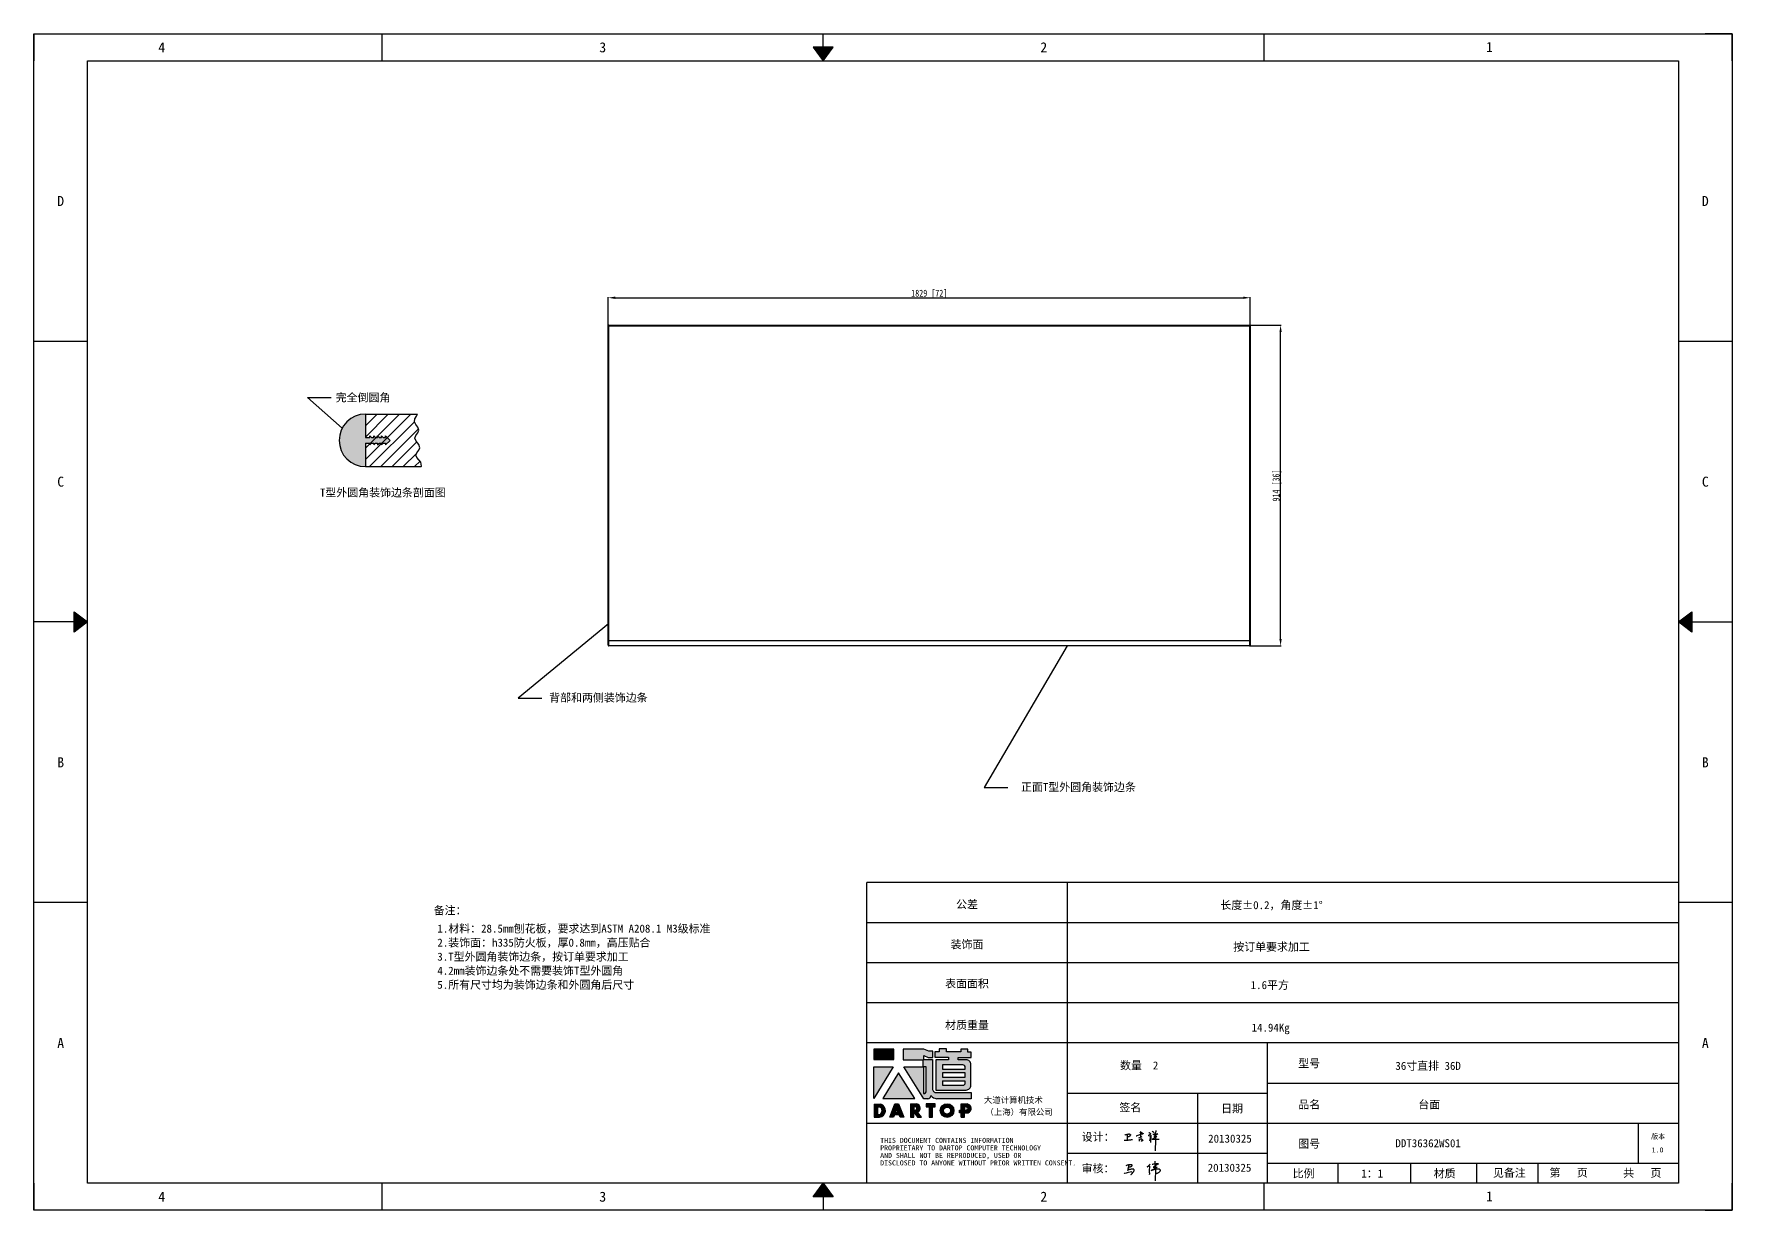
# Model space of a CAD drawing. Header units: inches. Extents: x 777 to 29406, y -38596 to 2393.
# Drawn here: x 777 to 5614, y -12683 to -9333 of the extents above; entities that cross this region are included whole.
import ezdxf
from ezdxf.enums import TextEntityAlignment as Align

# ---------------------------------------------------------------- set-up
doc = ezdxf.new("R2010")
doc.units = ezdxf.units.IN
doc.header["$LTSCALE"] = 0.605
doc.header["$MEASUREMENT"] = 0
doc.header["$PDMODE"] = 3
doc.header["$PDSIZE"] = 0.25
doc.linetypes.add('DOT', pattern=[0.2, 0.1, -0.1])
doc.layers.get('0').update_dxf_attribs({"linetype": 'CONTINUOUS'})
doc.layers.get('Defpoints').update_dxf_attribs({"linetype": 'CONTINUOUS'})
for name, color, linetype in [('02-05848-001_DXF_HATCHING', 7, 'CONTINUOUS'), ('02-05848-001_DXF_TEXT', 7, 'CONTINUOUS'), ('4', 7, 'CONTINUOUS'), ('print', 30, 'CONTINUOUS')]:
    doc.layers.add(name, color=color, linetype=linetype)
doc.layers.add('dim', color=2, linetype='CONTINUOUS', lineweight=9)
doc.styles.add('Dartop', font='')
doc.styles.add('hzHT', font='simhei.ttf')
doc.styles.get("Standard").update_dxf_attribs({"font": 'txt', "width": 0.7})
doc.styles.get('Dartop').set_extended_font_data('FangSong_GB2312')
doc.dimstyles.new('ISO-25', dxfattribs={"dimtxt": 20, "dimasz": 20, "dimexe": 1.25, "dimexo": 0.625, "dimtad": 1, "dimdec": 1, "dimtxsty": 'Standard', "dimcen": 2.5, "dimadec": 0, "dimazin": 0, "dimtfac": 1, "dimtdec": 1, "dimtmove": 0, "dimatfit": 3, "dimfxl": 0, "dimarcsym": 0})
doc.dimstyles.get("Standard").update_dxf_attribs({"dimtxt": 0.1, "dimasz": 0.125, "dimexe": 0.18, "dimexo": 0.0625, "dimgap": 0.09, "dimtad": 0, "dimtih": 1, "dimtoh": 1, "dimdec": 3, "dimzin": 4, "dimdsep": 46, "dimtxsty": 'Standard', "dimblk": '_FILLED', "dimblk1": '_FILLED', "dimblk2": '_FILLED', "dimcen": 0.09, "dimadec": 0, "dimazin": 0, "dimtol": 1, "dimtp": 0.008, "dimtm": 0.008, "dimtfac": 1, "dimtdec": 3, "dimtofl": 0, "dimtmove": 0, "dimatfit": 3, "dimldrblk": '_FILLED', "dimfxl": 0, "dimtolj": 1, "dimtzin": 4, "dimarcsym": 0})

# ---------------------------------------------------------------- blocks, each defined once
blk = doc.blocks.new('_FILLED')
at = {"color": 0, "linetype": 'ByBlock'}
blk.add_solid([(0, 0), (-1, 0.16), (-1, -0.16)], dxfattribs=at)
blk = doc.blocks.new('*U5')
at = {"color": 254, "linetype": 'Continuous', "extrusion": (0, 0, -1)}
for points in [[(-17, 0.333), (-16.812, 0.25), (-17, 0.5)], [(-17, 0.333), (-17.188, 0.25), (-16.812, 0.25)], [(-17, 0.333), (-17, 0.5), (-17.188, 0.25)]]:
    blk.add_solid(points, dxfattribs=at)
blk = doc.blocks.new('*U4')
at = {"color": 254, "linetype": 'Continuous', "extrusion": (0, 0, -1)}
for points in [[(-33.167, 11), (-33, 11), (-33.25, 11.188)], [(-33.167, 11), (-33.25, 11.188), (-33.25, 10.812)], [(-33.167, 11), (-33.25, 10.812), (-33, 11)]]:
    blk.add_solid(points, dxfattribs=at)
blk = doc.blocks.new('*U6')
at = {"color": 254, "linetype": 'Continuous'}
for points in [[(17, 21.667), (17.188, 21.75), (16.812, 21.75)], [(17, 21.667), (16.812, 21.75), (17, 21.5)], [(17, 21.667), (17, 21.5), (17.188, 21.75)]]:
    blk.add_solid(points, dxfattribs=at)
blk = doc.blocks.new('*U3')
at = {"color": 254, "linetype": 'Continuous', "extrusion": (0, 0, -1)}
for points in [[(-0.833, 11), (-0.75, 10.812), (-0.75, 11.188)], [(-0.833, 11), (-0.75, 11.188), (-1, 11)], [(-0.833, 11), (-1, 11), (-0.75, 10.812)]]:
    blk.add_solid(points, dxfattribs=at)
blk = doc.blocks.new('dadao')
for p, q in [((48, 19.2), (44.9, 10.4)), ((44.9, 10.4), (51.2, 10.4)), ((51.2, 10.4), (48, 19.2))]:
    blk.add_line(p, q)
for points in [[(41.8, 121.6), (41.8, 143.7), (-0.4, 143.7), (-0.4, 121.6), (41.8, 121.6)], [(104.8, 122), (104.8, 130.3), (114.1, 126.3), (124.2, 126.3), (124.2, 139.6), (115.9, 139.6), (105.1, 143.9), (61.5, 143.9)], [(61.7, 144), (61.7, 121.3), (103.9, 121.3)], [(113.4, 38.7), (105.1, 38.7), (63, 106.5), (103.9, 106.5), (103.9, 120.9), (103.9, 121.3)], [(109.7, 53.6), (109.7, 106.2), (104.3, 106.2), (104.3, 50.4), (106.6, 50.4)], [(144.6, 94.4), (144.6, 84.8), (192, 84.8), (192, 94.1), (144.9, 94.1)], [(120.2, 45), (119.5, 45), (119.5, 44.6)], [(0, 28), (0, 0), (11.8, 0)], [(0.1, 28), (14, 28)], [(7.1, 21.8), (7.1, 6.1), (12, 6.1)], [(7.1, 21.8), (11.4, 21.8)], [(76.8, 28.2), (76.8, 0), (84.1, 0), (84.1, 11.1), (91.6, -0.1), (100.3, -0.1), (91.7, 11.1)], [(76.8, 28.2), (90.6, 28.2)], [(84, 22.7), (84, 15.3), (87.2, 15.3)], [(84, 22.7), (87.3, 22.7)], [(183.7, 0), (183.7, 9.6), (180.6, 9.6), (180.6, 14.9), (183.8, 14.9), (183.8, 28.1), (196.1, 28.1), (196.5, 28.1)], [(183.7, 0), (190.9, 0), (190.9, 9.6), (198.8, 9.6)], [(194.9, 22.3), (190.8, 22.3), (190.8, 15), (194.4, 15)]]:
    blk.add_lwpolyline(points)
blk.add_lwpolyline([(137.1, 144.2), (137.1, 137.9), (128.3, 137.9), (128.3, 126.5), (157.3, 126.5), (157.3, 121.5), (130.3, 121.5), (130.3, 57.5), (194.4, 57.5, 0.414214), (204.4, 67.5), (204.4, 111.3, 0.414214), (194.4, 121.3), (177.5, 121.3), (177.5, 126.3), (204.7, 126.3), (204.7, 137.7), (198.2, 137.7), (198.2, 143.9), (183.3, 143.9), (183.3, 138), (153, 138), (153, 144.2), (137.1, 144.2)], format="xyb", close=True)
for points in [[(104.8, 122), (123.4, 122), (123.4, 60, 0.414214), (131.4, 52), (204.8, 52), (204.8, 39.1), (131.7, 39.1)], [(144.3, 110.8), (144.3, 101.8), (192.3, 101.8), (192.3, 105.5, 0.414214), (187.3, 110.5), (144.3, 110.5)], [(144.6, 77), (144.6, 67.5), (187.6, 67.5, 0.414214), (192.6, 72.5), (192.6, 76.4), (144.6, 76.4)]]:
    blk.add_lwpolyline(points, format="xyb")
for points in [[(-0.3, 106.2), (40.4, 106.2), (-0.3, 39.7), (-0.3, 106.2)], [(51.7, 94.1), (18.4, 39.3), (86.2, 39.3)], [(43.8, 28.2), (51.8, 28.2), (62.6, -0.1), (55, -0.1), (53.2, 5), (42.9, 5), (41.1, 0), (33.6, 0)], [(110, 28.1), (110, 21.9), (116, 21.9), (116, -0.1), (123.2, -0.1), (123.2, 22), (129.2, 22), (129.2, 28.1), (110, 28.1)]]:
    blk.add_lwpolyline(points, close=True)
for radius in [14.5, 7.44]:
    blk.add_circle((154.2, 14.2), radius)
for centre, radius, start, end in [((99.2, 60.7), 12.6, 305.6399, 325.969), ((111.6, 46.7), 8.19, 282.9811, 347.6627), ((136, 61.7), 22.9, 226.7358, 259.3209), ((8.5, 13.9), 8.49, 294.2143, 69.7177), ((9.6, 14.2), 14.4, 278.6604, 72.3203), ((86.4, 19), 3.8, 282.527, 76.7196), ((88.6, 19.4), 8.95, 290.6073, 77.2124), ((193.7, 18.7), 3.8, 280.9891, 72.5513), ((195.7, 18.6), 9.51, 288.8959, 85.2442)]:
    blk.add_arc(centre, radius, start, end)
blk = doc.blocks.new('h')
for p, q in [((20768.1, -2360.9), (20773, -2359.1)), ((20769.5, -2366.9), (20769.8, -2370.6)), ((20769.8, -2370.6), (20770.9, -2378)), ((20770.9, -2378), (20771.5, -2370.6)), ((20772.4, -2369.3), (20774.9, -2367.8)), ((20773, -2359.1), (20784.1, -2355.2)), ((20773.3, -2331.8), (20775.3, -2338.7)), ((20789.1, -2340.9), (20773.5, -2331.9)), ((20775.3, -2338.7), (20775.6, -2351.2)), ((20775.6, -2351.2), (20775.5, -2357.3)), ((20782.2, -2369.2), (20780, -2377.1)), ((20780, -2377.1), (20788.3, -2371.3)), ((20780.1, -2366.4), (20780.8, -2366.4)), ((20781.9, -2367.4), (20782.2, -2369.2)), ((20845.7, -2343.5), (20848.4, -2353)), ((20848.9, -2370.3), (20847.9, -2424)), ((20848.4, -2353), (20848.9, -2370.3))]:
    blk.add_line(p, q)
for points in [[(20696.6, -2372.4, 0.002073), (20710.6, -2371.9, 0.016137), (20719.6, -2371.3, 0.008314), (20736.9, -2369.3)], [(20699.1, -2348.2, -0.029745), (20704.6, -2345.4, -0.046842), (20708.4, -2344.2, -0.00919), (20714.3, -2343, -0.018517), (20717.2, -2342.5, -0.037841), (20720.3, -2342.4, -0.039541), (20723.2, -2342.8, -0.149785), (20726, -2344.3, -0.204935), (20726.9, -2346.6, -0.074872), (20726.5, -2348.3, -0.061615), (20725.6, -2350.3, -0.034204), (20723.8, -2352.6, -0.045776), (20722.3, -2354.1, -0.054985), (20720.4, -2355.3, -0.036348), (20717.3, -2356.5, -0.067752), (20715.7, -2356.8, -0.043553), (20713.2, -2356.7)], [(20755, -2351.9, -0.024077), (20759.9, -2350.1, -0.013147), (20768.7, -2346.5, -0.00522), (20775.4, -2344.1, -0.018517), (20777.3, -2343.4, -0.008274), (20786.3, -2341, -0.039541), (20788.3, -2340.8, -0.079216), (20789.4, -2341, -0.204935)], [(20813.5, -2350.1, 0.007348), (20815.9, -2348.7, 0.008421), (20818, -2347.3, 0.009459), (20819.7, -2346.2, -0.016325), (20820.7, -2345.5, -0.173771), (20821.8, -2345.3, -0.085159), (20823.9, -2346, -0.125883), (20826, -2347.9, -0.160659), (20826.6, -2350.1, -0.010447), (20826.5, -2352.3, -0.008247), (20826.2, -2355.1, -0.002698), (20825.3, -2374, 0.001562), (20823.9, -2383.7, 0.016137)], [(20816.8, -2335, -0.053561), (20819.6, -2336.1, -0.075272), (20821.3, -2337.3, -0.005295), (20822.5, -2338.5, -0.009337), (20823.1, -2339.1, -0.026146), (20823.7, -2339.8, -0.016644), (20824.5, -2340.9)], [(20832.1, -2329.2, -0.053561), (20834.9, -2330.3, -0.075272), (20836.7, -2331.5, -0.005295), (20837.8, -2332.6, -0.009337), (20838.5, -2333.3, -0.026146), (20839, -2334, -0.016644), (20839.8, -2335.1)], [(20836, -2343.7, -0.02797), (20842.1, -2342.6, -0.048868), (20845.6, -2342.2, -0.00919), (20851.1, -2341.4, -0.018517), (20853.9, -2341.1, -0.037841), (20856.7, -2341.2, -0.039541), (20859.4, -2341.6, -0.018282), (20840.6, -2354.7, -0.000937)], [(20847.6, -2340.2, 0.021784), (20849.6, -2335.9, 0.028296), (20850.8, -2332.4, 0.008136), (20851.9, -2328.2, 0.028913), (20852.2, -2327, 0.08193), (20852.1, -2325.9, 0.075058), (20851.7, -2324.7, 0.275043)]]:
    blk.add_lwpolyline(points, format="xyb")
for points in [[(20711.3, -2343.5), (20711.3, -2343.5), (20711.5, -2355.8), (20710.7, -2368), (20710.6, -2371.9)], [(20821.5, -2350.6), (20822.4, -2359.2), (20822.2, -2364.9), (20821.7, -2369), (20821.3, -2376.3), (20823.6, -2368.5), (20827.2, -2366.3), (20829.5, -2366.3)], [(20840.6, -2354.7), (20850, -2354.7), (20855, -2354.3), (20845.9, -2361.1), (20840.5, -2364), (20833, -2367.5), (20863.2, -2367.4), (20865.9, -2367.3)]]:
    blk.add_lwpolyline(points)
for centre, radius, start, end in [((20773.7, -2371.2), 2.3, 121.9907, 163.60158), ((20787.5, -2406), 40.3, 100.61827, 108.24823), ((20780.8, -2367.6), 1.15, 9.4675, 90)]:
    blk.add_arc(centre, radius, start, end)
blk = doc.blocks.new('*D22')
at = {"layer": 'Defpoints', "color": 0, "transparency": 16777216}
for p in [(4241.7, -10084.1), (2412.7, -10164), (4241.7, -10164)]:
    blk.add_point(p, dxfattribs=at)
at = {"layer": 'dim', "color": 0, "lineweight": -2, "transparency": 16777216}
for p, q in [((2412.7, -10163.4), (2412.7, -10082.8)), ((2432.7, -10084.1), (4221.7, -10084.1)), ((4241.7, -10163.4), (4241.7, -10082.8))]:
    blk.add_line(p, q, dxfattribs=at)
at = {"layer": 'dim', "color": 0, "transparency": 16777216}
for points in [[(2432.7, -10080.7), (2432.7, -10087.4), (2412.7, -10084.1)], [(4221.7, -10080.7), (4221.7, -10087.4), (4241.7, -10084.1)]]:
    blk.add_solid(points, dxfattribs=at)
at = {"layer": 'dim', "color": 0, "transparency": 16777216, "insert": (3327.2, -10073.4), "char_height": 20, "attachment_point": 5}
blk.add_mtext('1829 [72]', dxfattribs=at)
blk = doc.blocks.new('*D23')
at = {"layer": 'Defpoints', "color": 0, "transparency": 16777216}
for p in [(4239.7, -10162), (4328.1, -10162), (4239.7, -11076)]:
    blk.add_point(p, dxfattribs=at)
at = {"layer": 'dim', "color": 0, "lineweight": -2, "transparency": 16777216}
for p, q in [((4240.4, -10162), (4329.3, -10162)), ((4328.1, -11056), (4328.1, -10182)), ((4240.4, -11076), (4329.3, -11076))]:
    blk.add_line(p, q, dxfattribs=at)
at = {"layer": 'dim', "color": 0, "transparency": 16777216}
for points in [[(4324.7, -10182), (4331.4, -10182), (4328.1, -10162)], [(4324.7, -11056), (4331.4, -11056), (4328.1, -11076)]]:
    blk.add_solid(points, dxfattribs=at)
at = {"layer": 'dim', "color": 0, "transparency": 16777216, "insert": (4317.4, -10619), "char_height": 20, "attachment_point": 5, "rotation": 90}
blk.add_mtext('914 [36]', dxfattribs=at)

msp = doc.modelspace()

# ---------------------------------------------------------------- hatches: boundary and pattern name
for points in [[(3226.38, -12224.73), (3169.43, -12224.73), (3169.43, -12254.49), (3226.38, -12254.49)], [(3224.55, -12275.31), (3169.58, -12275.31), (3169.58, -12365.06)], [(3239.79, -12291.6), (3194.85, -12365.66), (3286.35, -12365.66)], [(3344.45, -12380.81), (3318.45, -12380.81), (3318.45, -12389.06), (3326.56, -12389.06), (3326.56, -12418.79), (3336.27, -12418.79), (3336.27, -12389.04), (3344.45, -12389.04)]]:
    msp.add_hatch(color=0).paths.add_polyline_path(points)
h = msp.add_hatch(color=0)
h.paths.add_polyline_path([(3311.5, -12242.82), (3324.07, -12248.25), (3337.66, -12248.25), (3337.66, -12230.26), (3326.45, -12230.26), (3311.84, -12224.49), (3253.3, -12224.49), (3253.3, -12254.91), (3310.26, -12254.91), (3310.26, -12255.53), (3310.26, -12274.97), (3255.02, -12274.97), (3311.83, -12366.4), (3323.08, -12366.4, 0.2793748), (3331.3, -12358.41), (3331.3, -12357.99), (3332.29, -12357.99, 0.1431454), (3347.78, -12365.87), (3446.5, -12365.87), (3446.5, -12348.53), (3347.36, -12348.53, -0.4142136), (3336.56, -12337.73), (3336.56, -12253.95), (3311.5, -12253.95)])
h.paths.add_polyline_path([(3310.83, -12275.36), (3318.07, -12275.36), (3318.07, -12346.32, -0.0889357), (3313.87, -12350.64), (3310.81, -12350.64)], flags=16)
h = msp.add_hatch(color=0)
h.paths.add_polyline_path([(3446.33, -12232.78), (3437.55, -12232.78), (3437.55, -12224.42), (3417.47, -12224.42), (3417.47, -12232.36), (3376.48, -12232.36), (3376.48, -12224.01), (3355.01, -12224.01), (3355.01, -12232.52), (3343.15, -12232.52), (3343.15, -12247.92), (3382.3, -12247.92), (3382.3, -12254.73), (3345.82, -12254.73), (3345.82, -12340.99), (3432.41, -12340.99, 0.4142136), (3445.91, -12327.49), (3445.91, -12268.42, 0.4142136), (3432.41, -12254.92), (3409.52, -12254.92), (3409.52, -12248.24), (3446.33, -12248.24)])
h.paths.add_polyline_path([(3422.85, -12269.55, -0.4142136), (3429.6, -12276.3), (3429.6, -12281.24), (3364.77, -12281.24), (3364.77, -12269.55)], flags=16)
h.paths.add_polyline_path([(3429.18, -12291.69), (3429.18, -12304.22), (3365.19, -12304.22), (3365.19, -12291.69)], flags=16)
h.paths.add_polyline_path([(3430.02, -12315.51), (3430.02, -12320.87, -0.4142136), (3423.27, -12327.62), (3365.19, -12327.62), (3365.19, -12315.51)], flags=16)
h = msp.add_hatch(color=0)
h.paths.add_polyline_path([(3188.84, -12380.94), (3169.99, -12380.94), (3169.99, -12418.67), (3185.87, -12418.67, 0.7930159)])
h.paths.add_polyline_path([(3186.15, -12410.41), (3179.55, -12410.41), (3179.55, -12389.21), (3185.42, -12389.21, -0.6713609)], flags=16)
h = msp.add_hatch(color=0)
h.paths.add_polyline_path([(3239.93, -12380.63), (3229.17, -12380.63), (3215.33, -12418.71), (3225.52, -12418.71), (3227.92, -12411.97), (3241.73, -12411.97), (3244.18, -12418.8), (3254.46, -12418.8)])
h.paths.add_polyline_path([(3239.09, -12404.69), (3230.54, -12404.69), (3234.74, -12392.73)], flags=16)
h = msp.add_hatch(color=0)
h.paths.add_polyline_path([(3292.24, -12380.66), (3273.69, -12380.66), (3273.69, -12418.74), (3283.5, -12418.74), (3283.5, -12403.64), (3293.57, -12418.87), (3305.41, -12418.87), (3293.82, -12403.74, 0.7440549)])
h.paths.add_polyline_path([(3283.41, -12398.01), (3283.41, -12388.01), (3287.79, -12388.01, -0.796809), (3287.72, -12398.01)], flags=16)
h = msp.add_hatch(color=0)
h.paths.add_polyline_path([(3358.59, -12399.56, 1), (3397.68, -12399.56, 1)])
h.paths.add_polyline_path([(3388.18, -12399.56, -1), (3368.09, -12399.56, -1)], flags=16)
h = msp.add_hatch(color=0)
h.paths.add_polyline_path([(3435.18, -12380.75), (3434.62, -12380.75), (3418.09, -12380.75), (3418.09, -12398.52), (3413.7, -12398.52), (3413.7, -12405.73), (3418.02, -12405.73), (3418.02, -12418.67), (3427.67, -12418.67), (3427.67, -12405.68), (3438.27, -12405.68, 0.8123038)])
h.paths.add_polyline_path([(3427.53, -12398.47), (3427.53, -12388.53), (3433.02, -12388.53, -0.7782134), (3432.46, -12398.47)], flags=16)
at = {"layer": '02-05848-001_DXF_HATCHING', "linetype": 'Continuous'}
h = msp.add_hatch(color=2, dxfattribs=at)
edge = h.paths.add_edge_path()
edge.add_line((1738.59, -10498.48), (1744.63, -10498.48))
edge.add_line((1744.63, -10498.48), (1744.63, -10503.53))
edge.add_line((1744.63, -10503.53), (1749.69, -10498.48))
edge.add_line((1749.69, -10498.48), (1755.74, -10498.48))
edge.add_line((1755.74, -10498.48), (1755.74, -10503.53))
edge.add_line((1755.74, -10503.53), (1760.8, -10498.48))
edge.add_line((1760.8, -10498.48), (1766.84, -10498.48))
edge.add_line((1766.84, -10498.48), (1766.84, -10503.53))
edge.add_line((1766.84, -10503.53), (1771.9, -10498.48))
edge.add_line((1771.9, -10498.48), (1777.94, -10498.48))
edge.add_line((1777.94, -10498.48), (1777.94, -10503.53))
edge.add_line((1777.94, -10503.53), (1791.22, -10490.3))
edge.add_line((1777.94, -10477.07), (1791.22, -10490.3))
edge.add_line((1777.94, -10482.11), (1777.94, -10477.07))
edge.add_line((1771.9, -10482.11), (1777.94, -10482.11))
edge.add_line((1766.84, -10477.07), (1771.9, -10482.11))
edge.add_line((1766.84, -10482.11), (1766.84, -10477.07))
edge.add_line((1760.8, -10482.11), (1766.84, -10482.11))
edge.add_line((1755.74, -10477.07), (1760.8, -10482.11))
edge.add_line((1755.74, -10482.11), (1755.74, -10477.07))
edge.add_line((1749.69, -10482.11), (1755.74, -10482.11))
edge.add_line((1744.63, -10477.07), (1749.69, -10482.11))
edge.add_line((1744.63, -10482.11), (1744.63, -10477.07))
edge.add_line((1738.59, -10482.11), (1744.63, -10482.11))
edge.add_line((1733.53, -10477.07), (1738.59, -10482.11))
edge.add_line((1733.53, -10482.11), (1733.53, -10477.07))
edge.add_line((1720.96, -10482.11), (1733.53, -10482.11))
edge.add_line((1720.96, -10415.49), (1720.96, -10482.11))
edge.add_arc((1720.96, -10490.3), 74.8, 90, 270)
edge.add_line((1720.96, -10498.48), (1720.96, -10565.1))
edge.add_line((1720.96, -10498.48), (1733.53, -10498.48))
edge.add_line((1733.53, -10498.48), (1733.53, -10503.53))
edge.add_line((1733.53, -10503.53), (1738.59, -10498.48))

# ---------------------------------------------------------------- linework, layer by layer
at = {"color": 0, "linetype": 'DOT'}
for p, q in [((776.76, -9332.6), (5538, -9332.6)), ((776.76, -12606.81), (776.76, -9408.74)), ((5614.14, -9408.74), (5614.14, -12606.81)), ((5538, -12682.95), (776.76, -12682.95))]:
    msp.add_line(p, q, dxfattribs=at)
at = {"color": 0}
for p, q in [((776.76, -9332.6), (776.76, -9408.74)), ((1768.85, -9408.74), (1768.85, -9332.6)), ((3025.23, -9370.67), (3025.23, -9332.6)), ((4281.61, -9408.74), (4281.61, -9332.6)), ((5614.14, -9332.6), (5538, -9332.6)), ((5614.14, -9408.74), (5614.14, -9332.6)), ((929.05, -12606.81), (929.05, -9408.74)), ((929.05, -9408.74), (5461.85, -9408.74)), ((5461.85, -9408.74), (5461.85, -12606.81)), ((929.05, -10208.26), (776.76, -10208.26)), ((5614.14, -10208.26), (5461.85, -10208.26)), ((890.98, -11007.77), (776.76, -11007.77)), ((5499.93, -11007.77), (5614.14, -11007.77)), ((3148.97, -12606.81), (3148.97, -11750.18)), ((5461.85, -11750.18), (3148.97, -11750.18)), ((3720.05, -11750.18), (3720.05, -12606.81)), ((929.05, -11807.29), (776.76, -11807.29)), ((5614.14, -11807.29), (5461.85, -11807.29)), ((5461.85, -11864.4), (3148.97, -11864.4)), ((5461.85, -11978.62), (3148.97, -11978.62)), ((5461.85, -12092.83), (3148.97, -12092.83)), ((5461.85, -12207.05), (3148.97, -12207.05)), ((4291.13, -12606.81), (4291.13, -12207.05)), ((4291.13, -12321.27), (5461.85, -12321.27)), ((3720.05, -12349.82), (4291.13, -12349.82)), ((4091.25, -12349.82), (4091.25, -12606.81)), ((3148.97, -12435.48), (3720.05, -12435.48)), ((3720.05, -12435.48), (5461.85, -12435.48)), ((5347.64, -12549.7), (5347.64, -12435.48)), ((3720.05, -12521.14), (4291.13, -12521.14)), ((4291.13, -12549.7), (5461.85, -12549.7)), ((4492.05, -12606.81), (4492.05, -12549.7)), ((4699.12, -12606.81), (4699.12, -12549.7)), ((4887.36, -12606.81), (4887.36, -12549.7)), ((5062.1, -12606.81), (5062.1, -12549.7)), ((776.76, -12606.81), (776.76, -12682.95)), ((5461.85, -12606.81), (929.05, -12606.81)), ((1768.85, -12682.95), (1768.85, -12606.81)), ((4281.61, -12682.95), (4281.61, -12606.81)), ((5614.14, -12682.95), (5614.14, -12606.81)), ((3025.23, -12644.88), (3025.23, -12682.95)), ((5538, -12682.95), (5614.14, -12682.95))]:
    msp.add_line(p, q, dxfattribs=at)
for p, q in [((2412.73, -11074.04), (2412.73, -10164.04)), ((2412.73, -10164.04), (4241.73, -10164.04)), ((2414.73, -10162.04), (4239.73, -10162.04)), ((2414.73, -11076.04), (2414.73, -10162.04)), ((4239.73, -10162.04), (4239.73, -11076.04)), ((4241.73, -10164.04), (4241.73, -11074.04)), ((4239.73, -11061.04), (2414.73, -11061.04)), ((4239.73, -11076.04), (2414.73, -11076.04)), ((3965.31, -12567.75), (3959.69, -12570.79)), ((3969.34, -12565.59), (3965.31, -12567.75)), ((3965.54, -12561.05), (3972.67, -12561.05)), ((3976.48, -12560.7), (3969.34, -12565.59)), ((3969.6, -12544.12), (3971.24, -12557.8)), ((3971.51, -12567.91), (3970.9, -12599.36)), ((3971.24, -12557.8), (3971.51, -12567.91)), ((3972.67, -12561.05), (3976.48, -12560.7))]:
    msp.add_line(p, q)
at = {"color": 2, "linetype": 'Continuous'}
for p, q in [((1720.96, -10448.76), (1754.22, -10415.49)), ((1720.96, -10480.78), (1786.25, -10415.49)), ((1720.96, -10512.81), (1818.28, -10415.49)), ((1720.96, -10544.84), (1850.3, -10415.49)), ((1732.72, -10565.1), (1860.44, -10437.39)), ((1764.75, -10565.1), (1871.89, -10457.96)), ((1796.78, -10565.1), (1867.12, -10494.76)), ((1828.81, -10565.1), (1866.62, -10527.29)), ((1860.83, -10565.1), (1876.69, -10549.25))]:
    msp.add_line(p, q, dxfattribs=at)
at = {"color": 7, "linetype": 'Continuous'}
for p, q in [((1720.96, -10415.49), (1720.96, -10482.11)), ((1720.96, -10415.49), (1869.34, -10415.49)), ((1860.38, -10437.27), (1861.96, -10429.29)), ((1864.21, -10445.18), (1860.38, -10437.27)), ((1861.96, -10429.29), (1866.61, -10421.15)), ((1870.06, -10453.03), (1864.21, -10445.18)), ((1866.61, -10421.15), (1869.34, -10415.49)), ((1720.96, -10482.11), (1733.53, -10482.11)), ((1733.53, -10482.11), (1733.53, -10477.07)), ((1733.53, -10477.07), (1738.59, -10482.11)), ((1738.59, -10482.11), (1744.63, -10482.11)), ((1744.63, -10482.11), (1744.63, -10477.07)), ((1744.63, -10477.07), (1749.69, -10482.11)), ((1749.69, -10482.11), (1755.74, -10482.11)), ((1755.74, -10482.11), (1755.74, -10477.07)), ((1755.74, -10477.07), (1760.8, -10482.11)), ((1760.8, -10482.11), (1766.84, -10482.11)), ((1766.84, -10482.11), (1766.84, -10477.07)), ((1766.84, -10477.07), (1771.9, -10482.11)), ((1771.9, -10482.11), (1777.94, -10482.11)), ((1777.94, -10482.11), (1777.94, -10477.07)), ((1777.94, -10477.07), (1791.22, -10490.3)), ((1777.94, -10503.53), (1791.22, -10490.3)), ((1861.95, -10483.77), (1864.87, -10476.15)), ((1865.75, -10492.99), (1861.95, -10483.77)), ((1864.87, -10476.15), (1870.1, -10468.5)), ((1872.86, -10502.15), (1865.75, -10492.99)), ((1872.99, -10460.92), (1870.06, -10453.03)), ((1870.1, -10468.5), (1872.99, -10460.92)), ((1720.96, -10498.48), (1720.96, -10565.1)), ((1720.96, -10498.48), (1733.53, -10498.48)), ((1733.53, -10503.53), (1738.59, -10498.48)), ((1733.53, -10498.48), (1733.53, -10503.53)), ((1738.59, -10498.48), (1744.63, -10498.48)), ((1744.63, -10503.53), (1749.69, -10498.48)), ((1744.63, -10498.48), (1744.63, -10503.53)), ((1749.69, -10498.48), (1755.74, -10498.48)), ((1755.74, -10503.53), (1760.8, -10498.48)), ((1755.74, -10498.48), (1755.74, -10503.53)), ((1760.8, -10498.48), (1766.84, -10498.48)), ((1766.84, -10503.53), (1771.9, -10498.48)), ((1766.84, -10498.48), (1766.84, -10503.53)), ((1771.9, -10498.48), (1777.94, -10498.48)), ((1777.94, -10498.48), (1777.94, -10503.53)), ((1864.32, -10532.64), (1867.26, -10525.8)), ((1867.26, -10539.15), (1864.32, -10532.64)), ((1867.26, -10525.8), (1872.75, -10518.64)), ((1873.6, -10545.57), (1867.26, -10539.15)), ((1872.75, -10518.64), (1876.14, -10511.36)), ((1876.14, -10511.36), (1872.86, -10502.15)), ((1720.96, -10565.1), (1879.99, -10565.1)), ((1879.29, -10552.34), (1873.6, -10545.57)), ((1880.64, -10563.72), (1879.29, -10552.34)), ((1879.99, -10565.1), (1880.64, -10563.72))]:
    msp.add_line(p, q, dxfattribs=at)
at = {"color": 0}
for points in [[(3025.23, -9408.74), (3053.79, -9370.67), (2996.68, -9370.67), (3025.23, -9408.74)], [(929.05, -11007.77), (890.98, -11036.33), (890.98, -10979.22), (929.05, -11007.77)], [(5461.85, -11007.77), (5499.93, -10979.22), (5499.93, -11036.33), (5461.85, -11007.77)], [(3025.23, -12606.81), (3053.79, -12644.88), (2996.68, -12644.88), (3025.23, -12606.81)]]:
    msp.add_lwpolyline(points, close=True, dxfattribs=at)
for points in [[(3888.38, -12556.11, -0.029745), (3891.64, -12554.48, -0.0468422), (3893.85, -12553.77, -0.0091902), (3897.3, -12553.07, -0.0185172), (3899.03, -12552.82, -0.0378406), (3900.82, -12552.76, -0.0395413), (3902.51, -12552.97, -0.1497852), (3904.17, -12553.88, -0.2049352), (3904.68, -12555.19, -0.0748717), (3904.48, -12556.22, -0.0616146), (3903.92, -12557.37, -0.0342039), (3902.9, -12558.72, -0.0457759), (3901.98, -12559.59, -0.054985), (3900.88, -12560.28, -0.0363479), (3899.05, -12561.01, -0.0677521), (3898.13, -12561.17, -0.0435534), (3896.69, -12561.1)], [(3959.69, -12570.79, -0.029745), (3964.79, -12568.23, -0.0468422), (3968.24, -12567.12, -0.0091902), (3973.62, -12566.04, -0.0185172), (3976.31, -12565.65, -0.0378406), (3979.1, -12565.56, -0.0395413), (3981.74, -12565.89, -0.1497852), (3984.33, -12567.3, -0.2049352), (3985.12, -12569.34, -0.0748717), (3984.82, -12570.96, -0.0616146), (3983.94, -12572.74, -0.0342039), (3982.34, -12574.85, -0.0457759), (3980.92, -12576.21, -0.054985), (3979.19, -12577.29, -0.0363479), (3976.34, -12578.43, -0.0677521), (3974.9, -12578.68, -0.0435534), (3972.65, -12578.56)], [(3962.03, -12552.63, -0.0279703), (3966.65, -12551.78, -0.0488679), (3969.32, -12551.49, -0.0091902), (3973.53, -12550.87, -0.0185172), (3975.63, -12550.68, -0.0378406), (3977.78, -12550.72, -0.0395413), (3979.82, -12551.08, -0.0182819), (3965.54, -12561.05, -0.0009369)]]:
    msp.add_lwpolyline(points, format="xyb")
msp.add_lwpolyline([(3895.57, -12553.4), (3895.57, -12553.4), (3894.48, -12560.09), (3892.69, -12566.38), (3891.51, -12570.24)])
for centre, radius, start, end in [((2414.73, -10164.04), 2, 90, 180), ((4239.73, -10164.04), 2, 0, 90), ((2414.73, -11074.04), 2, 180, 270), ((4239.73, -11074.04), 2, 270, 0), ((3614.67, -11489.62), 1121.29, 283.91895, 284.97151), ((3909.95, -12602.16), 36.86, 113.20245, 120.0175), ((3901.3, -12581.98), 14.9, 102.47486, 113.20245), ((3922.9, -12679.59), 114.87, 100.36867, 102.47486), ((3907.32, -12594.44), 28.31, 96.12534, 100.36867), ((3842.47, -12523.16), 83.89, 316.91956, 320.58866), ((3905.81, -12580.38), 14.17, 87.45704, 96.12534), ((3905.86, -12579.19), 12.98, 78.39957, 87.45704), ((3890.01, -12563.91), 21.33, 324.09481, 331.37836), ((3907.69, -12570.26), 3.86, 44.32465, 78.39957), ((3906.56, -12572.28), 2.85, 319.57307, 337.48549), ((3898.71, -12566), 12.81, 324.91067, 333.34843), ((3904.94, -12568.33), 6.24, 326.76781, 340.87102), ((3908.93, -12569.06), 2.14, 357.99839, 44.32465), ((3906.83, -12568.99), 4.24, 340.87102, 357.99839), ((3920.21, -12510.82), 56.38, 299.26546, 300.9495), ((4047.94, -12983.41), 435.33, 102.46592, 103.2053), ((3751.28, -12349.62), 288.25, 313.36613, 315.29608), ((4864.43, -12714.26), 920.05, 171.41017, 171.76808), ((3954.01, -12560.18), 1.84, 52.37575, 91.29116), ((2332.79, -12507.89), 1623.37, 357.56566, 358.05728), ((3953.38, -12559.9), 2.11, 357.19683, 33.70518), ((3905.84, -12556.79), 49.77, 352.91255, 354.80268), ((3924.51, -12558.48), 31.02, 354.80268, 357.19683), ((3880.03, -12566.74), 12.07, 281.07698, 291.21263), ((3898.9, -12572.39), 9.51, 283.81625, 294.03051), ((3900.93, -12577.09), 4.39, 294.83643, 309.90113)]:
    msp.add_arc(centre, radius, start, end)
at = {"color": 7, "linetype": 'Continuous'}
msp.add_arc((1720.96, -10490.3), 74.8, 90, 270, dxfattribs=at)
at = {"layer": 'print'}
msp.add_lwpolyline([(776.76, -9332.6), (5614.14, -9332.6), (5614.14, -12682.95), (776.76, -12682.95)], close=True, dxfattribs=at)

# ---------------------------------------------------------------- block references
at = {"color": 0, "linetype": 'Continuous', "xscale": 152.2888407109637, "yscale": 152.2888407109637, "zscale": 152.2888407109637}
for name, p in [('*U6', (436.32, -12682.95)), ('*U3', (776.76, -12682.95)), ('*U4', (436.32, -12682.95)), ('*U5', (436.32, -12682.95))]:
    msp.add_blockref(name, p, dxfattribs=at)
at = {"color": 0}
for name, p, xscale, yscale, zscale in [('dadao', (3169.99, -12418.67), 1.349832906196347, 1.349832906196347, 1.349832906196347), ('h', (-8239.53, -11094.34), 0.585704211006083, 0.585704211006083, 0.585704211006083)]:
    msp.add_blockref(name, p, dxfattribs=dict(at, xscale=xscale, yscale=yscale, zscale=zscale))

# ---------------------------------------------------------------- texts
for s, height, style, p in [('4', 28.55, 'Dartop', (1140.66, -9370.67)), ('3', 28.55, 'Dartop', (2397.04, -9370.67)), ('2', 28.55, 'Dartop', (3653.42, -9370.67)), ('1', 28.55, 'Dartop', (4922.82, -9369.76)), ('D', 28.55, 'Dartop', (852.91, -9808.5)), ('D', 28.55, 'Dartop', (5538, -9808.5)), ('C', 28.55, 'Dartop', (852.91, -10608.02)), ('C', 28.55, 'Dartop', (5538, -10608.02)), ('T型外圆角装饰边条剖面图', 22.8433, 'hzHT', (1770.58, -10639.02)), ('B', 28.55, 'Dartop', (852.91, -11407.53)), ('B', 28.55, 'Dartop', (5538, -11407.53)), ('公差', 22.843, 'hzHT', (3434.76, -11812.3)), ('长度%%P0.2，角度%%P1%%D', 22.8433, 'hzHT', (4302.31, -11814.36)), ('备注：', 22.843, 'hzHT', (1962.24, -11829.18)), ('1.材料：28.5mm刨花板，要求达到ASTM A208.1 M3级标准', 22.8433, 'hzHT', (2314.93, -11881.17)), ('3.T型外圆角装饰边条，按订单要求加工               ', 22.8433, 'hzHT', (2314.93, -11961.17)), ('2.装饰面：h335防火板，厚0.8mm，高压贴合           ', 22.8433, 'hzHT', (2314.93, -11921.17)), ('装饰面', 22.843, 'hzHT', (3434.76, -11926.17)), ('按订单要求加工', 22.843, 'hzHT', (4302.31, -11933.14)), ('4.2mm装饰边条处不需要装饰T型外圆角                ', 22.8433, 'hzHT', (2314.93, -12001.17)), ('5.所有尺寸均为装饰边条和外圆角后尺寸              ', 22.8433, 'hzHT', (2314.93, -12041.17)), ('表面面积', 22.843, 'hzHT', (3434.76, -12037.85)), ('1.6平方', 22.843, 'hzHT', (4297.35, -12042.02)), ('材质重量', 22.843, 'hzHT', (3434.76, -12156.1)), ('14.94Kg', 22.843, 'hzHT', (4299.83, -12163.28)), ('A', 28.55, 'Dartop', (852.91, -12207.05)), ('A', 28.55, 'Dartop', (5538, -12207.05)), ('数量  2', 22.843, 'hzHT', (3925.26, -12270.99)), ('型号', 22.843, 'hzHT', (4409.65, -12265.15)), ('36寸直排 36D', 22.843, 'hzHT', (4748.4, -12272.16)), ('签名', 22.843, 'hzHT', (3899.91, -12390.79)), ('日期', 22.843, 'hzHT', (4189.76, -12393.6)), ('品名', 22.843, 'hzHT', (4409.65, -12382.42)), ('台面', 22.843, 'hzHT', (4751.59, -12382.42)), ('20130325', 22.843, 'hzHT', (4183.9, -12479.48)), ('版本', 14.277, 'hzHT', (5403.64, -12473.38)), ('图号', 22.843, 'hzHT', (4409.65, -12494.08)), ('DDT36362WS01', 22.8433, 'hzHT', (4748.4, -12492.59)), ('1.0', 14.277, 'Dartop', (5401.93, -12511.54)), ('20130325', 22.843, 'hzHT', (4182.54, -12562.37)), ('比例', 22.843, 'hzHT', (4393.72, -12578.85)), ('1：1', 22.843, 'hzHT', (4589.01, -12578.85)), ('材质', 22.843, 'hzHT', (4795.35, -12578.85)), ('见备注', 22.843, 'hzHT', (4979.87, -12577.17)), ('第   页', 22.843, 'hzHT', (5148.71, -12576.48)), ('共   页', 22.843, 'hzHT', (5358.55, -12577.31)), ('4', 28.55, 'Dartop', (1140.66, -12644.88)), ('3', 28.55, 'Dartop', (2397.04, -12644.88)), ('2', 28.55, 'Dartop', (3653.42, -12644.88)), ('1', 28.55, 'Dartop', (4922.82, -12643.97))]:
    msp.add_text(s, height=height, dxfattribs=dict(at, style=style)).set_placement(p, align=Align.MIDDLE_CENTER)
at = {"color": 0, "style": 'hzHT'}
for s, height, p in [('THIS DOCUMENT CONTAINS INFORMATION', 14.2771, (3187.51, -12491.59)), ('设计：', 22.843, (3761.53, -12485.96)), ('AND SHALL NOT BE REPRODUCED, USED OR', 14.2771, (3187.51, -12534.42)), ('PROPRIETARY TO DARTOP COMPUTER TECHNOLOGY', 14.2771, (3187.51, -12513.01)), ('DISCLOSED TO ANYONE WITHOUT PRIOR WRITTEN CONSENT.', 14.2771, (3187.51, -12555.84)), ('审核：', 22.843, (3761.19, -12575.92))]:
    msp.add_text(s, height=height, dxfattribs=at).set_placement(p)
at = {"layer": '4', "color": 0, "style": 'hzHT'}
for s, p in [('大道计算机技术', (3482.8, -12378.19)), ('（上海）有限公司', (3487.11, -12412.34))]:
    msp.add_text(s, height=17.132, dxfattribs=at).set_placement(p)
at = {"layer": 'dim', "color": 0, "style": 'hzHT'}
for s, height, p in [('完全倒圆角', 22.843, (1714.26, -10368.28)), ('背部和两侧装饰边条', 22.843, (2384.72, -11223.25)), ('正面T型外圆角装饰边条', 22.8433, (3752.2, -11478.06))]:
    msp.add_text(s, height=height, dxfattribs=at).set_placement(p, align=Align.MIDDLE_CENTER)

# ---------------------------------------------------------------- dimensions: what is measured, and where the dimension line sits
at = {"layer": 'dim'}
dim = msp.add_linear_dim(base=(4241.73, -10084.07), p1=(2412.73, -10164.04), p2=(4241.73, -10164.04), dimstyle='ISO-25', dxfattribs=at)
dim.commit()
dim.dimension.update_dxf_attribs({"geometry": '*D22', "text_midpoint": (3327.23, -10073.45)})
dim = msp.add_linear_dim(base=(4328.06, -10162.04), p1=(4239.73, -11076.04), p2=(4239.73, -10162.04), angle=90, dimstyle='ISO-25', dxfattribs=at)
dim.commit()
dim.dimension.update_dxf_attribs({"geometry": '*D23', "text_midpoint": (4317.43, -10619.04)})

# ---------------------------------------------------------------- leaders
at = {"layer": '02-05848-001_DXF_TEXT', "color": 2, "linetype": 'Continuous'}
for points in [[(1654.63, -10455.71), (1555.72, -10368.56), (1623.22, -10368.56)], [(2413.66, -11012.77), (2156.24, -11224.3), (2223.74, -11224.3)], [(3719.64, -11076.04), (3483.95, -11479.1), (3551.45, -11479.1)]]:
    msp.add_leader(points, dimstyle='Standard', override={"dimtad": 0}, dxfattribs=at)

doc.saveas('drawing.dxf')
